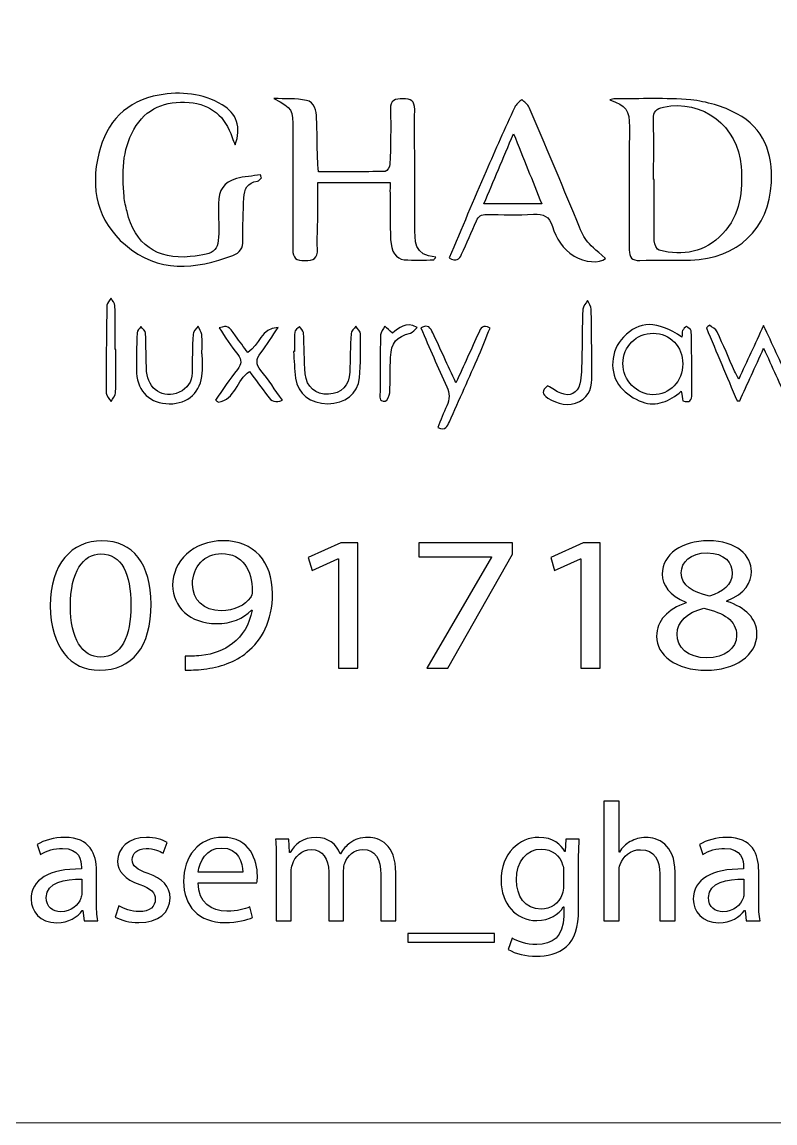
# Model space of a CAD drawing. Header units: millimetres. Extents: x -576 to 618, y 160 to 343.
# Drawn here: x -486.98 to -473.63, y 263.5 to 283 of the extents above; entities that cross this region are included whole.
import ezdxf

# ---------------------------------------------------------------- set-up
doc = ezdxf.new("R2010")
doc.units = ezdxf.units.MM
doc.header["$MEASUREMENT"] = 0
doc.layers.add('Layer 1', color=7, linetype='Continuous')

msp = doc.modelspace()

# ---------------------------------------------------------------- linework, layer by layer
at = {"layer": 'Layer 1', "color": 250, "lineweight": 18}
msp.add_open_spline([(-493.8783, 303.3001), (-493.8783, 303.3001), (-460.0483, 303.3001), (-460.0483, 303.3001), (-458.4043, 303.3001), (-457.0633, 301.9591), (-457.0633, 300.3151), (-457.0633, 300.3151), (-457.0633, 266.4851), (-457.0633, 266.4851), (-457.0633, 264.8411), (-458.4043, 263.5001), (-460.0483, 263.5001), (-460.0483, 263.5001), (-493.8783, 263.5001), (-493.8783, 263.5001), (-495.5223, 263.5001), (-496.8633, 264.8411), (-496.8633, 266.4851), (-496.8633, 266.4851), (-496.8633, 300.3151), (-496.8633, 300.3151), (-496.8633, 301.9591), (-495.5223, 303.3001), (-493.8783, 303.3001)], degree=3, knots=[0, 0, 0, 0, 0.125, 0.125, 0.125, 0.25, 0.25, 0.25, 0.375, 0.375, 0.375, 0.5, 0.5, 0.5, 0.625, 0.625, 0.625, 0.75, 0.75, 0.75, 0.875, 0.875, 0.875, 1, 1, 1, 1], dxfattribs=at)
at = {"layer": 'Layer 1', "color": 230}
for points, knots in [([(-483.202, 280.8265), (-483.2198, 280.87), (-483.2407, 280.9121), (-483.2551, 280.9566), (-483.3761, 281.3286), (-483.6245, 281.5452), (-484.0195, 281.5773), (-484.4382, 281.6116), (-484.7808, 281.4771), (-484.9961, 281.1002), (-485.2089, 280.7283), (-485.2046, 280.3196), (-485.1695, 279.9099), (-485.1617, 279.8203), (-485.1387, 279.7317), (-485.1178, 279.644), (-484.9826, 279.0684), (-484.5874, 278.7875), (-483.9974, 278.8465), (-483.5222, 278.8946), (-483.4828, 278.9389), (-483.4928, 279.4122), (-483.4953, 279.5367), (-483.4972, 279.6616), (-483.4956, 279.786), (-483.4934, 280.0269), (-483.4042, 280.1642), (-483.1789, 280.2287), (-483.042, 280.2678), (-482.8956, 280.2733), (-482.7537, 280.2939), (-482.7471, 280.2768), (-482.7406, 280.2602), (-482.734, 280.2431), (-482.758, 280.2222), (-482.7805, 280.1851), (-482.8067, 280.1826), (-482.9889, 280.1632), (-483.0394, 280.0366), (-483.047, 279.8852), (-483.0594, 279.6365), (-483.07, 279.3869), (-483.0647, 279.1376), (-483.0619, 278.9966), (-483.114, 278.9158), (-483.242, 278.8674), (-483.9088, 278.6141), (-484.5668, 278.5564), (-485.1474, 279.0524), (-485.6476, 279.4802), (-485.7702, 280.0547), (-485.6188, 280.6756), (-485.4828, 281.2321), (-485.1284, 281.6081), (-484.549, 281.709), (-484.1645, 281.776), (-483.7802, 281.7408), (-483.4311, 281.5352), (-483.1777, 281.3853), (-483.0847, 281.138), (-483.202, 280.8265)], [0, 0, 0, 0, 0.05, 0.05, 0.05, 0.1, 0.1, 0.1, 0.15, 0.15, 0.15, 0.2, 0.2, 0.2, 0.25, 0.25, 0.25, 0.3, 0.3, 0.3, 0.35, 0.35, 0.35, 0.4, 0.4, 0.4, 0.45, 0.45, 0.45, 0.5, 0.5, 0.5, 0.55, 0.55, 0.55, 0.6, 0.6, 0.6, 0.65, 0.65, 0.65, 0.7, 0.7, 0.7, 0.75, 0.75, 0.75, 0.8, 0.8, 0.8, 0.85, 0.85, 0.85, 0.9, 0.9, 0.9, 0.95, 0.95, 0.95, 1, 1, 1, 1]), ([(-479.6823, 278.7875), (-479.8564, 278.7875), (-480.0314, 278.776), (-480.204, 278.7913), (-480.3534, 278.8043), (-480.4373, 278.9345), (-480.4458, 279.1517), (-480.4564, 279.4234), (-480.4545, 279.6958), (-480.4573, 279.9682), (-480.4579, 280.029), (-480.4573, 280.0899), (-480.4573, 280.1601), (-480.4573, 280.1601), (-481.7375, 280.1601), (-481.7375, 280.1601), (-481.7375, 279.9494), (-481.7362, 279.7466), (-481.7378, 279.5442), (-481.7394, 279.357), (-481.7543, 279.1694), (-481.7437, 278.9828), (-481.7341, 278.8088), (-481.8139, 278.7776), (-481.9665, 278.7766), (-482.1169, 278.7753), (-482.1815, 278.8159), (-482.1796, 278.976), (-482.1746, 279.4746), (-482.1809, 279.9738), (-482.1815, 280.4727), (-482.1815, 280.6771), (-482.1771, 280.8811), (-482.1768, 281.0852), (-482.1762, 281.4611), (-482.1824, 281.4702), (-482.5135, 281.6478), (-482.3216, 281.639), (-482.1254, 281.6518), (-481.9391, 281.6147), (-481.7927, 281.5853), (-481.7646, 281.4312), (-481.7587, 281.2977), (-481.7481, 281.0596), (-481.7484, 280.8215), (-481.7419, 280.5835), (-481.7397, 280.5108), (-481.7303, 280.439), (-481.7231, 280.3497), (-481.3213, 280.3497), (-480.9313, 280.347), (-480.5416, 280.3554), (-480.5116, 280.356), (-480.4598, 280.4369), (-480.4583, 280.4818), (-480.4483, 280.8047), (-480.4401, 281.1282), (-480.4485, 281.4509), (-480.4532, 281.6243), (-480.3662, 281.6437), (-480.2283, 281.6437), (-480.0913, 281.6437), (-480.019, 281.611), (-480.0199, 281.4533), (-480.0233, 280.7673), (-480.0161, 280.0811), (-480.0158, 279.3947), (-480.0158, 279.1342), (-480.0433, 278.8621), (-479.6439, 278.8384), (-479.6567, 278.8212), (-479.6694, 278.8047), (-479.6823, 278.7875)], [0, 0, 0, 0, 0.0416667, 0.0416667, 0.0416667, 0.0833333, 0.0833333, 0.0833333, 0.125, 0.125, 0.125, 0.1666667, 0.1666667, 0.1666667, 0.2083333, 0.2083333, 0.2083333, 0.25, 0.25, 0.25, 0.2916667, 0.2916667, 0.2916667, 0.3333333, 0.3333333, 0.3333333, 0.375, 0.375, 0.375, 0.4166667, 0.4166667, 0.4166667, 0.4583333, 0.4583333, 0.4583333, 0.5, 0.5, 0.5, 0.5416667, 0.5416667, 0.5416667, 0.5833333, 0.5833333, 0.5833333, 0.625, 0.625, 0.625, 0.6666667, 0.6666667, 0.6666667, 0.7083333, 0.7083333, 0.7083333, 0.75, 0.75, 0.75, 0.7916667, 0.7916667, 0.7916667, 0.8333333, 0.8333333, 0.8333333, 0.875, 0.875, 0.875, 0.9166667, 0.9166667, 0.9166667, 0.9583333, 0.9583333, 0.9583333, 1, 1, 1, 1]), ([(-479.4095, 278.8221), (-479.1883, 279.3426), (-478.974, 279.853), (-478.7543, 280.361), (-478.5902, 280.7401), (-478.421, 281.1173), (-478.248, 281.4924), (-478.2229, 281.5467), (-478.1637, 281.585), (-478.1203, 281.6306), (-478.076, 281.5844), (-478.0136, 281.546), (-477.9899, 281.4908), (-477.706, 280.8247), (-477.4245, 280.1575), (-477.1493, 279.4877), (-477.0024, 279.1304), (-477.0083, 279.128), (-476.6364, 278.8147), (-476.7471, 278.7208), (-477.0077, 278.7429), (-477.1961, 278.8574), (-477.397, 278.9791), (-477.5138, 279.1666), (-477.579, 279.3804), (-477.6339, 279.561), (-477.7368, 279.6063), (-477.9141, 279.5965), (-478.1908, 279.5816), (-478.4692, 279.5894), (-478.7468, 279.5944), (-478.8389, 279.5959), (-478.8901, 279.566), (-478.9259, 279.4789), (-479.008, 279.2802), (-479.1016, 279.0864), (-479.1877, 278.8895), (-479.2279, 278.7975), (-479.281, 278.7492), (-479.4095, 278.8221)], [0, 0, 0, 0, 0.0769231, 0.0769231, 0.0769231, 0.1538462, 0.1538462, 0.1538462, 0.2307692, 0.2307692, 0.2307692, 0.3076923, 0.3076923, 0.3076923, 0.3846154, 0.3846154, 0.3846154, 0.4615385, 0.4615385, 0.4615385, 0.5384615, 0.5384615, 0.5384615, 0.6153846, 0.6153846, 0.6153846, 0.6923077, 0.6923077, 0.6923077, 0.7692308, 0.7692308, 0.7692308, 0.8461538, 0.8461538, 0.8461538, 0.9230769, 0.9230769, 0.9230769, 1, 1, 1, 1]), ([(-476.5602, 281.6248), (-476.5293, 281.6304), (-476.4987, 281.641), (-476.4682, 281.6407), (-476.0207, 281.6386), (-475.5708, 281.6635), (-475.1275, 281.6217), (-474.8479, 281.5951), (-474.5558, 281.5097), (-474.3084, 281.3774), (-473.8348, 281.125), (-473.6707, 280.6704), (-473.6978, 280.1583), (-473.7418, 279.3337), (-474.3, 278.8076), (-475.1291, 278.7852), (-475.4285, 278.7768), (-475.729, 278.7876), (-476.0289, 278.7786), (-476.1723, 278.7745), (-476.2167, 278.8348), (-476.2164, 278.9686), (-476.2148, 279.5518), (-476.2192, 280.1349), (-476.2201, 280.7178), (-476.2201, 280.8594), (-476.2107, 281.0008), (-476.2127, 281.1424), (-476.2167, 281.4466), (-476.2688, 281.5134), (-476.5602, 281.6248)], [0, 0, 0, 0, 0.1, 0.1, 0.1, 0.2, 0.2, 0.2, 0.3, 0.3, 0.3, 0.4, 0.4, 0.4, 0.5, 0.5, 0.5, 0.6, 0.6, 0.6, 0.7, 0.7, 0.7, 0.8, 0.8, 0.8, 0.9, 0.9, 0.9, 1, 1, 1, 1]), ([(-475.7858, 280.2117), (-475.7858, 280.2117), (-475.7773, 280.2117), (-475.7773, 280.2117), (-475.7773, 279.8494), (-475.7812, 279.4869), (-475.7733, 279.1246), (-475.7718, 279.0663), (-475.7277, 278.968), (-475.6869, 278.958), (-475.2638, 278.8569), (-474.8738, 278.9181), (-474.5642, 279.2498), (-474.2491, 279.587), (-474.2042, 280.0073), (-474.2358, 280.4407), (-474.2885, 281.1646), (-474.92, 281.6413), (-475.6113, 281.495), (-475.7393, 281.4681), (-475.7918, 281.4176), (-475.7886, 281.2819), (-475.7798, 280.9252), (-475.7858, 280.5686), (-475.7858, 280.2117)], [0, 0, 0, 0, 0.125, 0.125, 0.125, 0.25, 0.25, 0.25, 0.375, 0.375, 0.375, 0.5, 0.5, 0.5, 0.625, 0.625, 0.625, 0.75, 0.75, 0.75, 0.875, 0.875, 0.875, 1, 1, 1, 1]), ([(-478.2676, 281.0237), (-478.4545, 280.5825), (-478.6214, 280.1879), (-478.7927, 279.7828), (-478.7927, 279.7828), (-477.7687, 279.7828), (-477.7687, 279.7828), (-477.9337, 280.1931), (-478.0907, 280.5838), (-478.2676, 281.0237)], [0, 0, 0, 0, 0.3333333, 0.3333333, 0.3333333, 0.6666667, 0.6666667, 0.6666667, 1, 1, 1, 1]), ([(-485.3171, 277.1994), (-485.3171, 276.9452), (-485.3124, 276.6905), (-485.3209, 276.4365), (-485.3227, 276.3835), (-485.3723, 276.3321), (-485.4001, 276.2799), (-485.4304, 276.3286), (-485.4862, 276.3773), (-485.4865, 276.4263), (-485.489, 276.946), (-485.4847, 277.4662), (-485.4753, 277.986), (-485.4747, 278.0278), (-485.4257, 278.069), (-485.3989, 278.1101), (-485.3758, 278.0665), (-485.3336, 278.0235), (-485.3324, 277.9794), (-485.3262, 277.7196), (-485.3295, 277.4593), (-485.3295, 277.1994), (-485.3295, 277.1994), (-485.3171, 277.1994), (-485.3171, 277.1994)], [0, 0, 0, 0, 0.125, 0.125, 0.125, 0.25, 0.25, 0.25, 0.375, 0.375, 0.375, 0.5, 0.5, 0.5, 0.625, 0.625, 0.625, 0.75, 0.75, 0.75, 0.875, 0.875, 0.875, 1, 1, 1, 1]), ([(-477.6636, 276.5547), (-477.5791, 276.5075), (-477.5083, 276.4595), (-477.4312, 276.4264), (-477.2739, 276.3588), (-477.1273, 276.4258), (-477.0927, 276.5943), (-477.0646, 276.7309), (-477.0624, 276.8739), (-477.0586, 277.0149), (-477.0505, 277.3144), (-477.0527, 277.6142), (-477.0405, 277.9138), (-477.0384, 277.9656), (-476.9847, 278.0159), (-476.9547, 278.0664), (-476.9329, 278.0161), (-476.8933, 277.9659), (-476.892, 277.9154), (-476.8836, 277.525), (-476.883, 277.1347), (-476.8787, 276.744), (-476.8764, 276.5534), (-476.9124, 276.3768), (-477.0992, 276.2826), (-477.2949, 276.1844), (-477.4833, 276.2308), (-477.6621, 276.3413), (-477.7681, 276.4071), (-477.7719, 276.4742), (-477.6636, 276.5547)], [0, 0, 0, 0, 0.1, 0.1, 0.1, 0.2, 0.2, 0.2, 0.3, 0.3, 0.3, 0.4, 0.4, 0.4, 0.5, 0.5, 0.5, 0.6, 0.6, 0.6, 0.7, 0.7, 0.7, 0.8, 0.8, 0.8, 0.9, 0.9, 0.9, 1, 1, 1, 1]), ([(-475.2845, 277.4208), (-475.2798, 277.472), (-475.2842, 277.5088), (-475.2714, 277.5372), (-475.258, 277.5668), (-475.2278, 277.5884), (-475.2043, 277.6137), (-475.1759, 277.5866), (-475.1269, 277.5619), (-475.122, 277.5307), (-475.1085, 277.4473), (-475.1126, 277.3616), (-475.112, 277.2764), (-475.1104, 276.9881), (-475.111, 276.6995), (-475.1073, 276.4109), (-475.1061, 276.2979), (-475.1473, 276.252), (-475.2699, 276.2948), (-475.277, 276.3404), (-475.2845, 276.3894), (-475.2958, 276.4621), (-475.5041, 276.2845), (-475.7351, 276.1819), (-475.989, 276.2726), (-476.1304, 276.3232), (-476.2726, 276.4199), (-476.3703, 276.5342), (-476.5834, 276.7837), (-476.5485, 277.1843), (-476.322, 277.4205), (-476.0427, 277.7126), (-475.7214, 277.7169), (-475.2845, 277.4208)], [0, 0, 0, 0, 0.0909091, 0.0909091, 0.0909091, 0.1818182, 0.1818182, 0.1818182, 0.2727273, 0.2727273, 0.2727273, 0.3636364, 0.3636364, 0.3636364, 0.4545455, 0.4545455, 0.4545455, 0.5454545, 0.5454545, 0.5454545, 0.6363636, 0.6363636, 0.6363636, 0.7272727, 0.7272727, 0.7272727, 0.8181818, 0.8181818, 0.8181818, 0.9090909, 0.9090909, 0.9090909, 1, 1, 1, 1]), ([(-483.7841, 277.1272), (-483.7841, 277.0142), (-483.7782, 276.9004), (-483.7851, 276.7881), (-483.806, 276.4458), (-484.0325, 276.2361), (-484.3704, 276.2398), (-484.704, 276.2439), (-484.9333, 276.4508), (-484.9474, 276.7815), (-484.9576, 277.0183), (-484.9474, 277.2564), (-484.938, 277.4939), (-484.9364, 277.5338), (-484.8949, 277.5721), (-484.8715, 277.6111), (-484.8428, 277.5705), (-484.7916, 277.5313), (-484.7895, 277.4892), (-484.7769, 277.2636), (-484.7854, 277.0364), (-484.7704, 276.8108), (-484.7495, 276.4973), (-484.4709, 276.3235), (-484.1957, 276.4433), (-484.0459, 276.5085), (-483.9695, 276.6261), (-483.9657, 276.7883), (-483.9598, 277.0149), (-483.962, 277.2411), (-483.9479, 277.467), (-483.9451, 277.5176), (-483.8902, 277.565), (-483.859, 277.6142), (-483.836, 277.5646), (-483.7972, 277.517), (-483.7929, 277.4661), (-483.7825, 277.354), (-483.7898, 277.2402), (-483.7898, 277.1272), (-483.7898, 277.1272), (-483.7841, 277.1272), (-483.7841, 277.1272)], [0, 0, 0, 0, 0.0714286, 0.0714286, 0.0714286, 0.1428571, 0.1428571, 0.1428571, 0.2142857, 0.2142857, 0.2142857, 0.2857143, 0.2857143, 0.2857143, 0.3571429, 0.3571429, 0.3571429, 0.4285714, 0.4285714, 0.4285714, 0.5, 0.5, 0.5, 0.5714286, 0.5714286, 0.5714286, 0.6428571, 0.6428571, 0.6428571, 0.7142857, 0.7142857, 0.7142857, 0.7857143, 0.7857143, 0.7857143, 0.8571429, 0.8571429, 0.8571429, 0.9285714, 0.9285714, 0.9285714, 1, 1, 1, 1]), ([(-482.3649, 276.3048), (-482.4862, 276.2524), (-482.5599, 276.2817), (-482.6251, 276.375), (-482.7284, 276.5229), (-482.8407, 276.6646), (-482.949, 276.8087), (-483.1767, 276.6696), (-483.1932, 276.3058), (-483.5055, 276.2693), (-483.52, 276.2814), (-483.5343, 276.2936), (-483.5483, 276.3054), (-483.4207, 276.4868), (-483.2996, 276.6733), (-483.163, 276.8471), (-483.0878, 276.9432), (-483.0813, 277.0143), (-483.1571, 277.1123), (-483.2735, 277.263), (-483.3764, 277.4246), (-483.4878, 277.5853), (-483.328, 277.6284), (-483.3284, 277.628), (-483.1942, 277.4415), (-483.1227, 277.3417), (-483.0488, 277.2437), (-482.9796, 277.1497), (-482.7648, 277.2745), (-482.7499, 277.5882), (-482.4407, 277.59), (-482.5424, 277.4393), (-482.6369, 277.2827), (-482.7486, 277.1397), (-482.836, 277.0278), (-482.8372, 276.9416), (-482.747, 276.8303), (-482.6129, 276.6643), (-482.495, 276.4855), (-482.3649, 276.3048)], [0, 0, 0, 0, 0.0769231, 0.0769231, 0.0769231, 0.1538462, 0.1538462, 0.1538462, 0.2307692, 0.2307692, 0.2307692, 0.3076923, 0.3076923, 0.3076923, 0.3846154, 0.3846154, 0.3846154, 0.4615385, 0.4615385, 0.4615385, 0.5384615, 0.5384615, 0.5384615, 0.6153846, 0.6153846, 0.6153846, 0.6923077, 0.6923077, 0.6923077, 0.7692308, 0.7692308, 0.7692308, 0.8461538, 0.8461538, 0.8461538, 0.9230769, 0.9230769, 0.9230769, 1, 1, 1, 1]), ([(-482.1502, 277.1662), (-482.1502, 277.2795), (-482.157, 277.3937), (-482.1461, 277.506), (-482.1427, 277.5428), (-482.0922, 277.5752), (-482.0634, 277.6096), (-482.0382, 277.5734), (-481.9932, 277.5382), (-481.9907, 277.5004), (-481.9758, 277.2576), (-481.9785, 277.0133), (-481.9589, 276.7706), (-481.9399, 276.5357), (-481.7733, 276.3971), (-481.5496, 276.4087), (-481.3199, 276.4202), (-481.1792, 276.5628), (-481.1695, 276.8014), (-481.1608, 277.028), (-481.1624, 277.2548), (-481.1483, 277.481), (-481.1455, 277.5272), (-481.0931, 277.5703), (-481.0638, 277.6146), (-481.0341, 277.5687), (-480.9792, 277.5225), (-480.9789, 277.4761), (-480.9774, 277.2162), (-480.9755, 276.9547), (-480.9995, 276.6964), (-481.0257, 276.4158), (-481.2572, 276.2402), (-481.5614, 276.2405), (-481.8697, 276.2408), (-482.0909, 276.4121), (-482.1296, 276.6923), (-482.1508, 276.8486), (-482.1555, 277.0074), (-482.1674, 277.1653), (-482.1617, 277.1656), (-482.1561, 277.1659), (-482.1502, 277.1662)], [0, 0, 0, 0, 0.0714286, 0.0714286, 0.0714286, 0.1428571, 0.1428571, 0.1428571, 0.2142857, 0.2142857, 0.2142857, 0.2857143, 0.2857143, 0.2857143, 0.3571429, 0.3571429, 0.3571429, 0.4285714, 0.4285714, 0.4285714, 0.5, 0.5, 0.5, 0.5714286, 0.5714286, 0.5714286, 0.6428571, 0.6428571, 0.6428571, 0.7142857, 0.7142857, 0.7142857, 0.7857143, 0.7857143, 0.7857143, 0.8571429, 0.8571429, 0.8571429, 0.9285714, 0.9285714, 0.9285714, 1, 1, 1, 1]), ([(-480.4156, 277.4925), (-480.2985, 277.5736), (-480.1846, 277.7078), (-479.9765, 277.5912), (-480.0202, 277.5522), (-480.0508, 277.5025), (-480.0917, 277.4917), (-480.3497, 277.4223), (-480.4342, 277.3316), (-480.4477, 277.0623), (-480.4583, 276.8535), (-480.4499, 276.6439), (-480.4617, 276.4352), (-480.4648, 276.3824), (-480.5075, 276.2931), (-480.5426, 276.2882), (-480.6605, 276.2701), (-480.6345, 276.3746), (-480.6345, 276.4408), (-480.6352, 276.7802), (-480.6349, 277.1194), (-480.6255, 277.4582), (-480.6239, 277.5113), (-480.5743, 277.5628), (-480.5469, 277.6149), (-480.5073, 277.5781), (-480.4679, 277.5413), (-480.4156, 277.4925)], [0, 0, 0, 0, 0.1111111, 0.1111111, 0.1111111, 0.2222222, 0.2222222, 0.2222222, 0.3333333, 0.3333333, 0.3333333, 0.4444444, 0.4444444, 0.4444444, 0.5555556, 0.5555556, 0.5555556, 0.6666667, 0.6666667, 0.6666667, 0.7777778, 0.7777778, 0.7777778, 0.8888889, 0.8888889, 0.8888889, 1, 1, 1, 1]), ([(-478.6847, 277.58), (-478.7502, 277.4187), (-478.8123, 277.2567), (-478.8819, 277.0976), (-479.0545, 276.7042), (-479.2298, 276.312), (-479.4052, 275.9198), (-479.4395, 275.8431), (-479.4719, 275.756), (-479.6108, 275.8184), (-479.5574, 275.9482), (-479.51, 276.0786), (-479.4501, 276.2037), (-479.3942, 276.3201), (-479.398, 276.4231), (-479.4526, 276.5419), (-479.6108, 276.8846), (-479.7568, 277.2328), (-479.9096, 277.5835), (-479.7824, 277.6558), (-479.7383, 277.585), (-479.6978, 277.4961), (-479.5671, 277.2097), (-479.4342, 276.9242), (-479.2884, 276.6091), (-479.1456, 276.9242), (-479.0161, 277.2106), (-478.8856, 277.4964), (-478.8497, 277.5744), (-478.8151, 277.6596), (-478.6847, 277.58)], [0, 0, 0, 0, 0.1, 0.1, 0.1, 0.2, 0.2, 0.2, 0.3, 0.3, 0.3, 0.4, 0.4, 0.4, 0.5, 0.5, 0.5, 0.6, 0.6, 0.6, 0.7, 0.7, 0.7, 0.8, 0.8, 0.8, 0.9, 0.9, 0.9, 1, 1, 1, 1]), ([(-473.8357, 277.2238), (-473.9883, 276.8875), (-474.1234, 276.5908), (-474.2582, 276.294), (-474.2744, 276.2924), (-474.291, 276.2912), (-474.3075, 276.29), (-474.4884, 276.7218), (-474.6698, 277.1533), (-474.851, 277.5851), (-474.832, 277.6004), (-474.8136, 277.616), (-474.7948, 277.6317), (-474.7493, 277.5927), (-474.6847, 277.5627), (-474.661, 277.5131), (-474.5509, 277.2831), (-474.4525, 277.0482), (-474.3493, 276.8151), (-474.3315, 276.7754), (-474.3091, 276.738), (-474.2775, 276.6784), (-474.1306, 276.9945), (-473.9932, 277.2903), (-473.8366, 277.6266), (-473.6809, 277.2925), (-473.5424, 276.9945), (-473.3901, 276.6675), (-473.2576, 276.9633), (-473.1415, 277.2322), (-473.0154, 277.4965), (-472.989, 277.5521), (-472.9243, 277.5889), (-472.8775, 277.6344), (-472.8554, 277.6191), (-472.8336, 277.6035), (-472.812, 277.588), (-472.9955, 277.1561), (-473.1792, 276.7243), (-473.3627, 276.2931), (-473.3795, 276.2922), (-473.3967, 276.2912), (-473.4132, 276.2906), (-473.549, 276.5901), (-473.6847, 276.8896), (-473.8357, 277.2238)], [0, 0, 0, 0, 0.0666667, 0.0666667, 0.0666667, 0.1333333, 0.1333333, 0.1333333, 0.2, 0.2, 0.2, 0.2666667, 0.2666667, 0.2666667, 0.3333333, 0.3333333, 0.3333333, 0.4, 0.4, 0.4, 0.4666667, 0.4666667, 0.4666667, 0.5333333, 0.5333333, 0.5333333, 0.6, 0.6, 0.6, 0.6666667, 0.6666667, 0.6666667, 0.7333333, 0.7333333, 0.7333333, 0.8, 0.8, 0.8, 0.8666667, 0.8666667, 0.8666667, 0.9333333, 0.9333333, 0.9333333, 1, 1, 1, 1]), ([(-475.7934, 277.4898), (-476.0929, 277.4917), (-476.3304, 277.2539), (-476.3304, 276.9519), (-476.33, 276.658), (-476.0814, 276.4003), (-475.7988, 276.4009), (-475.4982, 276.4015), (-475.2723, 276.6339), (-475.2699, 276.9453), (-475.2674, 277.2549), (-475.4917, 277.4879), (-475.7934, 277.4898)], [0, 0, 0, 0, 0.25, 0.25, 0.25, 0.5, 0.5, 0.5, 0.75, 0.75, 0.75, 1, 1, 1, 1]), ([(-484.6921, 272.6904), (-484.6921, 271.9363), (-485.0241, 271.5197), (-485.6076, 271.5197), (-486.122, 271.5197), (-486.4705, 271.9259), (-486.4787, 272.6601), (-486.4787, 273.4039), (-486.0977, 273.8136), (-485.5629, 273.8136), (-485.0078, 273.8136), (-484.6921, 273.3971), (-484.6921, 272.6904)], [0, 0, 0, 0, 0.25, 0.25, 0.25, 0.5, 0.5, 0.5, 0.75, 0.75, 0.75, 1, 1, 1, 1]), ([(-484.0874, 271.769), (-484.0103, 271.7621), (-483.9211, 271.769), (-483.7997, 271.779), (-483.5932, 271.8034), (-483.3985, 271.8748), (-483.2487, 271.9943), (-483.0742, 272.1275), (-482.9488, 272.3219), (-482.9002, 272.5846), (-482.9002, 272.5846), (-482.9123, 272.5846), (-482.9123, 272.5846), (-483.0581, 272.4345), (-483.2686, 272.3459), (-483.5323, 272.3459), (-484.0063, 272.3459), (-484.3102, 272.6464), (-484.3102, 273.0251), (-484.3102, 273.4448), (-483.9495, 273.8136), (-483.4106, 273.8136), (-482.8718, 273.8136), (-482.5395, 273.4448), (-482.5395, 272.8785), (-482.5395, 272.3902), (-482.7342, 272.0489), (-482.9934, 271.8373), (-483.1959, 271.6701), (-483.4755, 271.5677), (-483.7592, 271.5403), (-483.8886, 271.5232), (-484.0022, 271.5197), (-484.0874, 271.5232), (-484.0874, 271.5232), (-484.0874, 271.769), (-484.0874, 271.769)], [0, 0, 0, 0, 0.0833333, 0.0833333, 0.0833333, 0.1666667, 0.1666667, 0.1666667, 0.25, 0.25, 0.25, 0.3333333, 0.3333333, 0.3333333, 0.4166667, 0.4166667, 0.4166667, 0.5, 0.5, 0.5, 0.5833333, 0.5833333, 0.5833333, 0.6666667, 0.6666667, 0.6666667, 0.75, 0.75, 0.75, 0.8333333, 0.8333333, 0.8333333, 0.9166667, 0.9166667, 0.9166667, 1, 1, 1, 1]), ([(-475.7332, 272.1206), (-475.7332, 272.4004), (-475.5348, 272.5986), (-475.2109, 272.7147), (-475.2109, 272.7147), (-475.2146, 272.7246), (-475.2146, 272.7246), (-475.5064, 272.8407), (-475.6321, 273.0319), (-475.6321, 273.2232), (-475.6321, 273.5749), (-475.2795, 273.8135), (-474.8178, 273.8135), (-474.3073, 273.8135), (-474.0521, 273.5439), (-474.0521, 273.2676), (-474.0521, 273.08), (-474.1613, 272.8785), (-474.4855, 272.7486), (-474.4855, 272.7486), (-474.4855, 272.7384), (-474.4855, 272.7384), (-474.1575, 272.6292), (-473.9547, 272.4345), (-473.9547, 272.1649), (-473.9547, 271.7792), (-474.3475, 271.52), (-474.8499, 271.52), (-475.4012, 271.52), (-475.7332, 271.7961), (-475.7332, 272.1206)], [0, 0, 0, 0, 0.1, 0.1, 0.1, 0.2, 0.2, 0.2, 0.3, 0.3, 0.3, 0.4, 0.4, 0.4, 0.5, 0.5, 0.5, 0.6, 0.6, 0.6, 0.7, 0.7, 0.7, 0.8, 0.8, 0.8, 0.9, 0.9, 0.9, 1, 1, 1, 1]), ([(-481.3719, 273.4961), (-481.3719, 273.4961), (-481.38, 273.4961), (-481.38, 273.4961), (-481.38, 273.4961), (-481.8377, 273.288), (-481.8377, 273.288), (-481.8377, 273.288), (-481.9067, 273.5167), (-481.9067, 273.5167), (-481.9067, 273.5167), (-481.3314, 273.776), (-481.3314, 273.776), (-481.3314, 273.776), (-481.0275, 273.776), (-481.0275, 273.776), (-481.0275, 273.776), (-481.0275, 271.5573), (-481.0275, 271.5573), (-481.0275, 271.5573), (-481.3719, 271.5573), (-481.3719, 271.5573), (-481.3719, 271.5573), (-481.3719, 273.4961), (-481.3719, 273.4961)], [0, 0, 0, 0, 0.125, 0.125, 0.125, 0.25, 0.25, 0.25, 0.375, 0.375, 0.375, 0.5, 0.5, 0.5, 0.625, 0.625, 0.625, 0.75, 0.75, 0.75, 0.875, 0.875, 0.875, 1, 1, 1, 1]), ([(-478.2876, 273.7761), (-478.2876, 273.7761), (-478.2876, 273.578), (-478.2876, 273.578), (-478.2876, 273.578), (-479.4343, 271.5574), (-479.4343, 271.5574), (-479.4343, 271.5574), (-479.8028, 271.5574), (-479.8028, 271.5574), (-479.8028, 271.5574), (-478.6603, 273.5203), (-478.6603, 273.5203), (-478.6603, 273.5203), (-478.6603, 273.5269), (-478.6603, 273.5269), (-478.6603, 273.5269), (-479.9488, 273.5269), (-479.9488, 273.5269), (-479.9488, 273.5269), (-479.9488, 273.7761), (-479.9488, 273.7761), (-479.9488, 273.7761), (-478.2876, 273.7761), (-478.2876, 273.7761)], [0, 0, 0, 0, 0.125, 0.125, 0.125, 0.25, 0.25, 0.25, 0.375, 0.375, 0.375, 0.5, 0.5, 0.5, 0.625, 0.625, 0.625, 0.75, 0.75, 0.75, 0.875, 0.875, 0.875, 1, 1, 1, 1]), ([(-477.0754, 273.4961), (-477.0754, 273.4961), (-477.0836, 273.4961), (-477.0836, 273.4961), (-477.0836, 273.4961), (-477.5413, 273.288), (-477.5413, 273.288), (-477.5413, 273.288), (-477.6101, 273.5167), (-477.6101, 273.5167), (-477.6101, 273.5167), (-477.0348, 273.776), (-477.0348, 273.776), (-477.0348, 273.776), (-476.7309, 273.776), (-476.7309, 273.776), (-476.7309, 273.776), (-476.7309, 271.5573), (-476.7309, 271.5573), (-476.7309, 271.5573), (-477.0754, 271.5573), (-477.0754, 271.5573), (-477.0754, 271.5573), (-477.0754, 273.4961), (-477.0754, 273.4961)], [0, 0, 0, 0, 0.125, 0.125, 0.125, 0.25, 0.25, 0.25, 0.375, 0.375, 0.375, 0.5, 0.5, 0.5, 0.625, 0.625, 0.625, 0.75, 0.75, 0.75, 0.875, 0.875, 0.875, 1, 1, 1, 1]), ([(-486.122, 272.6564), (-486.122, 272.0795), (-485.9115, 271.7521), (-485.5872, 271.7521), (-485.2228, 271.7521), (-485.0484, 272.1103), (-485.0484, 272.6769), (-485.0484, 273.223), (-485.2144, 273.5814), (-485.5832, 273.5814), (-485.8952, 273.5814), (-486.122, 273.2607), (-486.122, 272.6564)], [0, 0, 0, 0, 0.25, 0.25, 0.25, 0.5, 0.5, 0.5, 0.75, 0.75, 0.75, 1, 1, 1, 1]), ([(-483.9575, 273.0457), (-483.9575, 272.769), (-483.7592, 272.5746), (-483.4512, 272.5746), (-483.2121, 272.5746), (-483.0256, 272.6736), (-482.9326, 272.8064), (-482.9123, 272.8339), (-482.9002, 272.8682), (-482.9002, 272.916), (-482.9002, 273.2947), (-483.0661, 273.5852), (-483.439, 273.5852), (-483.7429, 273.5852), (-483.9575, 273.3596), (-483.9575, 273.0457)], [0, 0, 0, 0, 0.2, 0.2, 0.2, 0.4, 0.4, 0.4, 0.6, 0.6, 0.6, 0.8, 0.8, 0.8, 1, 1, 1, 1]), ([(-475.2957, 273.2435), (-475.2957, 273.0217), (-475.097, 272.9022), (-474.7935, 272.8342), (-474.5666, 272.8991), (-474.3922, 273.0354), (-474.3922, 273.2369), (-474.3922, 273.4145), (-474.518, 273.5986), (-474.8378, 273.5986), (-475.1335, 273.5986), (-475.2957, 273.4348), (-475.2957, 273.2435)], [0, 0, 0, 0, 0.25, 0.25, 0.25, 0.5, 0.5, 0.5, 0.75, 0.75, 0.75, 1, 1, 1, 1]), ([(-474.3152, 272.134), (-474.3152, 272.4039), (-474.5379, 272.5336), (-474.8948, 272.6189), (-475.2025, 272.544), (-475.3684, 272.3733), (-475.3684, 272.1615), (-475.3806, 271.9365), (-475.1781, 271.7383), (-474.8421, 271.7383), (-474.522, 271.7383), (-474.3152, 271.9056), (-474.3152, 272.134)], [0, 0, 0, 0, 0.25, 0.25, 0.25, 0.5, 0.5, 0.5, 0.75, 0.75, 0.75, 1, 1, 1, 1]), ([(-476.6679, 269.2023), (-476.6679, 269.2023), (-476.398, 269.2023), (-476.398, 269.2023), (-476.398, 269.2023), (-476.398, 268.299), (-476.398, 268.299), (-476.398, 268.299), (-476.3918, 268.299), (-476.3918, 268.299), (-476.349, 268.3742), (-476.2816, 268.4401), (-476.1986, 268.4847), (-476.1191, 268.5296), (-476.0242, 268.5592), (-475.9228, 268.5592), (-475.7238, 268.5592), (-475.4046, 268.4401), (-475.4046, 267.9405), (-475.4046, 267.9405), (-475.4046, 267.0794), (-475.4046, 267.0794), (-475.4046, 267.0794), (-475.6744, 267.0794), (-475.6744, 267.0794), (-475.6744, 267.0794), (-475.6744, 267.9106), (-475.6744, 267.9106), (-475.6744, 268.1436), (-475.7634, 268.3411), (-476.018, 268.3411), (-476.1927, 268.3411), (-476.3306, 268.2214), (-476.3796, 268.0778), (-476.3949, 268.0423), (-476.398, 268.0032), (-476.398, 267.9524), (-476.398, 267.9524), (-476.398, 267.0794), (-476.398, 267.0794), (-476.398, 267.0794), (-476.6679, 267.0794), (-476.6679, 267.0794), (-476.6679, 267.0794), (-476.6679, 269.2023), (-476.6679, 269.2023)], [0, 0, 0, 0, 0.0666667, 0.0666667, 0.0666667, 0.1333333, 0.1333333, 0.1333333, 0.2, 0.2, 0.2, 0.2666667, 0.2666667, 0.2666667, 0.3333333, 0.3333333, 0.3333333, 0.4, 0.4, 0.4, 0.4666667, 0.4666667, 0.4666667, 0.5333333, 0.5333333, 0.5333333, 0.6, 0.6, 0.6, 0.6666667, 0.6666667, 0.6666667, 0.7333333, 0.7333333, 0.7333333, 0.8, 0.8, 0.8, 0.8666667, 0.8666667, 0.8666667, 0.9333333, 0.9333333, 0.9333333, 1, 1, 1, 1]), ([(-485.88, 267.0794), (-485.88, 267.0794), (-485.9015, 267.262), (-485.9015, 267.262), (-485.9015, 267.262), (-485.9109, 267.262), (-485.9109, 267.262), (-485.9936, 267.1484), (-486.153, 267.0465), (-486.3645, 267.0465), (-486.665, 267.0465), (-486.8182, 267.2526), (-486.8182, 267.4621), (-486.8182, 267.8118), (-486.4993, 268.0033), (-485.9262, 268.0002), (-485.9262, 268.0002), (-485.9262, 268.0302), (-485.9262, 268.0302), (-485.9262, 268.1497), (-485.9599, 268.365), (-486.2634, 268.365), (-486.4014, 268.365), (-486.5452, 268.3232), (-486.6497, 268.2573), (-486.6497, 268.2573), (-486.7109, 268.4308), (-486.7109, 268.4308), (-486.5883, 268.5085), (-486.4104, 268.5594), (-486.2235, 268.5594), (-485.7699, 268.5594), (-485.6594, 268.2573), (-485.6594, 267.9675), (-485.6594, 267.9675), (-485.6594, 267.4261), (-485.6594, 267.4261), (-485.6594, 267.3007), (-485.6531, 267.1781), (-485.6347, 267.0794), (-485.6347, 267.0794), (-485.88, 267.0794), (-485.88, 267.0794)], [0, 0, 0, 0, 0.0714286, 0.0714286, 0.0714286, 0.1428571, 0.1428571, 0.1428571, 0.2142857, 0.2142857, 0.2142857, 0.2857143, 0.2857143, 0.2857143, 0.3571429, 0.3571429, 0.3571429, 0.4285714, 0.4285714, 0.4285714, 0.5, 0.5, 0.5, 0.5714286, 0.5714286, 0.5714286, 0.6428571, 0.6428571, 0.6428571, 0.7142857, 0.7142857, 0.7142857, 0.7857143, 0.7857143, 0.7857143, 0.8571429, 0.8571429, 0.8571429, 0.9285714, 0.9285714, 0.9285714, 1, 1, 1, 1]), ([(-485.2605, 267.3485), (-485.1809, 267.2976), (-485.0395, 267.244), (-484.9047, 267.244), (-484.7085, 267.244), (-484.6168, 267.3397), (-484.6168, 267.459), (-484.6168, 267.5847), (-484.6932, 267.6536), (-484.8925, 267.7251), (-485.1594, 267.818), (-485.285, 267.9616), (-485.285, 268.1351), (-485.285, 268.3682), (-485.092, 268.5594), (-484.773, 268.5594), (-484.6227, 268.5594), (-484.491, 268.5176), (-484.4083, 268.4699), (-484.4083, 268.4699), (-484.4754, 268.2783), (-484.4754, 268.2783), (-484.5338, 268.3145), (-484.6411, 268.3622), (-484.7793, 268.3622), (-484.9384, 268.3622), (-485.0273, 268.2724), (-485.0273, 268.1647), (-485.0273, 268.0449), (-484.9384, 267.9916), (-484.7453, 267.9195), (-484.4879, 267.8237), (-484.3562, 267.6983), (-484.3562, 267.4833), (-484.3562, 267.229), (-484.5584, 267.0496), (-484.911, 267.0496), (-485.0736, 267.0496), (-485.2236, 267.0883), (-485.3278, 267.1482), (-485.3278, 267.1482), (-485.2605, 267.3485), (-485.2605, 267.3485)], [0, 0, 0, 0, 0.0714286, 0.0714286, 0.0714286, 0.1428571, 0.1428571, 0.1428571, 0.2142857, 0.2142857, 0.2142857, 0.2857143, 0.2857143, 0.2857143, 0.3571429, 0.3571429, 0.3571429, 0.4285714, 0.4285714, 0.4285714, 0.5, 0.5, 0.5, 0.5714286, 0.5714286, 0.5714286, 0.6428571, 0.6428571, 0.6428571, 0.7142857, 0.7142857, 0.7142857, 0.7857143, 0.7857143, 0.7857143, 0.8571429, 0.8571429, 0.8571429, 0.9285714, 0.9285714, 0.9285714, 1, 1, 1, 1]), ([(-483.859, 267.7552), (-483.8531, 267.3994), (-483.6201, 267.2528), (-483.3501, 267.2528), (-483.1571, 267.2528), (-483.0403, 267.2859), (-482.9392, 267.3274), (-482.9392, 267.3274), (-482.8931, 267.1392), (-482.8931, 267.1392), (-482.9882, 267.0974), (-483.1508, 267.0496), (-483.3867, 267.0496), (-483.8437, 267.0496), (-484.1164, 267.3423), (-484.1164, 267.7791), (-484.1164, 268.2157), (-483.8531, 268.5595), (-483.4207, 268.5595), (-482.9361, 268.5595), (-482.8075, 268.1439), (-482.8075, 267.8777), (-482.8075, 267.8238), (-482.8135, 267.782), (-482.8166, 267.7552), (-482.8166, 267.7552), (-483.859, 267.7552), (-483.859, 267.7552)], [0, 0, 0, 0, 0.1111111, 0.1111111, 0.1111111, 0.2222222, 0.2222222, 0.2222222, 0.3333333, 0.3333333, 0.3333333, 0.4444444, 0.4444444, 0.4444444, 0.5555556, 0.5555556, 0.5555556, 0.6666667, 0.6666667, 0.6666667, 0.7777778, 0.7777778, 0.7777778, 0.8888889, 0.8888889, 0.8888889, 1, 1, 1, 1]), ([(-482.473, 268.1349), (-482.473, 268.2844), (-482.4761, 268.407), (-482.4852, 268.5265), (-482.4852, 268.5265), (-482.2494, 268.5265), (-482.2494, 268.5265), (-482.2494, 268.5265), (-482.2368, 268.2934), (-482.2368, 268.2934), (-482.2368, 268.2934), (-482.2278, 268.2934), (-482.2278, 268.2934), (-482.1448, 268.4307), (-482.0068, 268.5593), (-481.7617, 268.5593), (-481.5595, 268.5593), (-481.406, 268.4401), (-481.3417, 268.2694), (-481.3417, 268.2694), (-481.3355, 268.2694), (-481.3355, 268.2694), (-481.2896, 268.35), (-481.2312, 268.4129), (-481.1701, 268.4579), (-481.0812, 268.5234), (-480.9828, 268.5593), (-480.8419, 268.5593), (-480.6456, 268.5593), (-480.3544, 268.4338), (-480.3544, 267.9318), (-480.3544, 267.9318), (-480.3544, 267.0794), (-480.3544, 267.0794), (-480.3544, 267.0794), (-480.6181, 267.0794), (-480.6181, 267.0794), (-480.6181, 267.0794), (-480.6181, 267.8987), (-480.6181, 267.8987), (-480.6181, 268.1768), (-480.7224, 268.3443), (-480.9398, 268.3443), (-481.0933, 268.3443), (-481.2128, 268.2336), (-481.2587, 268.105), (-481.2712, 268.0691), (-481.2802, 268.0214), (-481.2802, 267.9733), (-481.2802, 267.9733), (-481.2802, 267.0794), (-481.2802, 267.0794), (-481.2802, 267.0794), (-481.5438, 267.0794), (-481.5438, 267.0794), (-481.5438, 267.0794), (-481.5438, 267.9465), (-481.5438, 267.9465), (-481.5438, 268.1768), (-481.6481, 268.3443), (-481.8537, 268.3443), (-482.0225, 268.3443), (-482.1448, 268.2126), (-482.1879, 268.081), (-482.2031, 268.0423), (-482.2094, 267.9973), (-482.2094, 267.9524), (-482.2094, 267.9524), (-482.2094, 267.0794), (-482.2094, 267.0794), (-482.2094, 267.0794), (-482.473, 267.0794), (-482.473, 267.0794), (-482.473, 267.0794), (-482.473, 268.1349), (-482.473, 268.1349)], [0, 0, 0, 0, 0.04, 0.04, 0.04, 0.08, 0.08, 0.08, 0.12, 0.12, 0.12, 0.16, 0.16, 0.16, 0.2, 0.2, 0.2, 0.24, 0.24, 0.24, 0.28, 0.28, 0.28, 0.32, 0.32, 0.32, 0.36, 0.36, 0.36, 0.4, 0.4, 0.4, 0.44, 0.44, 0.44, 0.48, 0.48, 0.48, 0.52, 0.52, 0.52, 0.56, 0.56, 0.56, 0.6, 0.6, 0.6, 0.64, 0.64, 0.64, 0.68, 0.68, 0.68, 0.72, 0.72, 0.72, 0.76, 0.76, 0.76, 0.8, 0.8, 0.8, 0.84, 0.84, 0.84, 0.88, 0.88, 0.88, 0.92, 0.92, 0.92, 0.96, 0.96, 0.96, 1, 1, 1, 1]), ([(-477.1036, 268.5265), (-477.1095, 268.4219), (-477.1158, 268.3052), (-477.1158, 268.1289), (-477.1158, 268.1289), (-477.1158, 267.2887), (-477.1158, 267.2887), (-477.1158, 266.957), (-477.1832, 266.7533), (-477.3273, 266.6278), (-477.4715, 266.4965), (-477.6799, 266.4544), (-477.8671, 266.4544), (-478.045, 266.4544), (-478.2409, 266.4965), (-478.3607, 266.5742), (-478.3607, 266.5742), (-478.293, 266.7745), (-478.293, 266.7745), (-478.1951, 266.7146), (-478.0418, 266.6609), (-477.8577, 266.6609), (-477.582, 266.6609), (-477.3794, 266.8013), (-477.3794, 267.1664), (-477.3794, 267.1664), (-477.3794, 267.3274), (-477.3794, 267.3274), (-477.3794, 267.3274), (-477.3857, 267.3274), (-477.3857, 267.3274), (-477.4683, 267.1932), (-477.6278, 267.0855), (-477.8577, 267.0855), (-478.2259, 267.0855), (-478.4892, 267.3904), (-478.4892, 267.7911), (-478.4892, 268.2815), (-478.1614, 268.5595), (-477.8209, 268.5595), (-477.5635, 268.5595), (-477.4225, 268.4279), (-477.3579, 268.3084), (-477.3579, 268.3084), (-477.352, 268.3084), (-477.352, 268.3084), (-477.352, 268.3084), (-477.3395, 268.5265), (-477.3395, 268.5265), (-477.3395, 268.5265), (-477.1036, 268.5265), (-477.1036, 268.5265)], [0, 0, 0, 0, 0.0588235, 0.0588235, 0.0588235, 0.1176471, 0.1176471, 0.1176471, 0.1764706, 0.1764706, 0.1764706, 0.2352941, 0.2352941, 0.2352941, 0.2941176, 0.2941176, 0.2941176, 0.3529412, 0.3529412, 0.3529412, 0.4117647, 0.4117647, 0.4117647, 0.4705882, 0.4705882, 0.4705882, 0.5294118, 0.5294118, 0.5294118, 0.5882353, 0.5882353, 0.5882353, 0.6470588, 0.6470588, 0.6470588, 0.7058824, 0.7058824, 0.7058824, 0.7647059, 0.7647059, 0.7647059, 0.8235294, 0.8235294, 0.8235294, 0.8823529, 0.8823529, 0.8823529, 0.9411765, 0.9411765, 0.9411765, 1, 1, 1, 1]), ([(-474.1443, 267.0794), (-474.1443, 267.0794), (-474.1655, 267.262), (-474.1655, 267.262), (-474.1655, 267.262), (-474.1749, 267.262), (-474.1749, 267.262), (-474.2576, 267.1484), (-474.417, 267.0465), (-474.6289, 267.0465), (-474.9293, 267.0465), (-475.0825, 267.2526), (-475.0825, 267.4621), (-475.0825, 267.8118), (-474.7633, 268.0033), (-474.1905, 268.0002), (-474.1905, 268.0002), (-474.1905, 268.0302), (-474.1905, 268.0302), (-474.1905, 268.1497), (-474.2239, 268.365), (-474.5275, 268.365), (-474.6654, 268.365), (-474.8095, 268.3232), (-474.9138, 268.2573), (-474.9138, 268.2573), (-474.9752, 268.4308), (-474.9752, 268.4308), (-474.8526, 268.5085), (-474.6747, 268.5594), (-474.4878, 268.5594), (-474.0338, 268.5594), (-473.9235, 268.2573), (-473.9235, 267.9675), (-473.9235, 267.9675), (-473.9235, 267.4261), (-473.9235, 267.4261), (-473.9235, 267.3007), (-473.9175, 267.1781), (-473.8991, 267.0794), (-473.8991, 267.0794), (-474.1443, 267.0794), (-474.1443, 267.0794)], [0, 0, 0, 0, 0.0714286, 0.0714286, 0.0714286, 0.1428571, 0.1428571, 0.1428571, 0.2142857, 0.2142857, 0.2142857, 0.2857143, 0.2857143, 0.2857143, 0.3571429, 0.3571429, 0.3571429, 0.4285714, 0.4285714, 0.4285714, 0.5, 0.5, 0.5, 0.5714286, 0.5714286, 0.5714286, 0.6428571, 0.6428571, 0.6428571, 0.7142857, 0.7142857, 0.7142857, 0.7857143, 0.7857143, 0.7857143, 0.8571429, 0.8571429, 0.8571429, 0.9285714, 0.9285714, 0.9285714, 1, 1, 1, 1]), ([(-483.0681, 267.9435), (-483.065, 268.1108), (-483.1386, 268.371), (-483.4422, 268.371), (-483.7149, 268.371), (-483.8347, 268.1258), (-483.856, 267.9435), (-483.856, 267.9435), (-483.0681, 267.9435), (-483.0681, 267.9435)], [0, 0, 0, 0, 0.3333333, 0.3333333, 0.3333333, 0.6666667, 0.6666667, 0.6666667, 1, 1, 1, 1]), ([(-477.3825, 267.9555), (-477.3825, 268.0004), (-477.3857, 268.0394), (-477.3978, 268.0752), (-477.4472, 268.2275), (-477.5788, 268.353), (-477.775, 268.353), (-478.0325, 268.353), (-478.2166, 268.1408), (-478.2166, 267.806), (-478.2166, 267.5218), (-478.0693, 267.2859), (-477.7781, 267.2859), (-477.6125, 267.2859), (-477.4621, 267.3876), (-477.4041, 267.5548), (-477.3888, 267.5995), (-477.3825, 267.6504), (-477.3825, 267.6953), (-477.3825, 267.6953), (-477.3825, 267.9555), (-477.3825, 267.9555)], [0, 0, 0, 0, 0.1428571, 0.1428571, 0.1428571, 0.2857143, 0.2857143, 0.2857143, 0.4285714, 0.4285714, 0.4285714, 0.5714286, 0.5714286, 0.5714286, 0.7142857, 0.7142857, 0.7142857, 0.8571429, 0.8571429, 0.8571429, 1, 1, 1, 1]), ([(-485.9199, 267.818), (-486.2141, 267.824), (-486.5486, 267.7731), (-486.5486, 267.492), (-486.5486, 267.3216), (-486.4319, 267.2408), (-486.294, 267.2408), (-486.1008, 267.2408), (-485.9783, 267.3603), (-485.9352, 267.4832), (-485.9262, 267.5101), (-485.9199, 267.5397), (-485.9199, 267.5665), (-485.9199, 267.5665), (-485.9199, 267.818), (-485.9199, 267.818)], [0, 0, 0, 0, 0.2, 0.2, 0.2, 0.4, 0.4, 0.4, 0.6, 0.6, 0.6, 0.8, 0.8, 0.8, 1, 1, 1, 1]), ([(-474.1843, 267.818), (-474.4785, 267.824), (-474.8127, 267.7731), (-474.8127, 267.492), (-474.8127, 267.3216), (-474.6963, 267.2408), (-474.5581, 267.2408), (-474.3649, 267.2408), (-474.2426, 267.3603), (-474.1996, 267.4832), (-474.1905, 267.5101), (-474.1843, 267.5397), (-474.1843, 267.5665), (-474.1843, 267.5665), (-474.1843, 267.818), (-474.1843, 267.818)], [0, 0, 0, 0, 0.2, 0.2, 0.2, 0.4, 0.4, 0.4, 0.6, 0.6, 0.6, 0.8, 0.8, 0.8, 1, 1, 1, 1]), ([(-478.6062, 266.7055), (-478.6062, 266.7055), (-480.1394, 266.7055), (-480.1394, 266.7055), (-480.1394, 266.7055), (-480.1394, 266.855), (-480.1394, 266.855), (-480.1394, 266.855), (-478.6062, 266.855), (-478.6062, 266.855), (-478.6062, 266.855), (-478.6062, 266.7055), (-478.6062, 266.7055)], [0, 0, 0, 0, 0.25, 0.25, 0.25, 0.5, 0.5, 0.5, 0.75, 0.75, 0.75, 1, 1, 1, 1])]:
    msp.add_open_spline(points, degree=3, knots=knots, dxfattribs=at)

doc.saveas('drawing.dxf')
